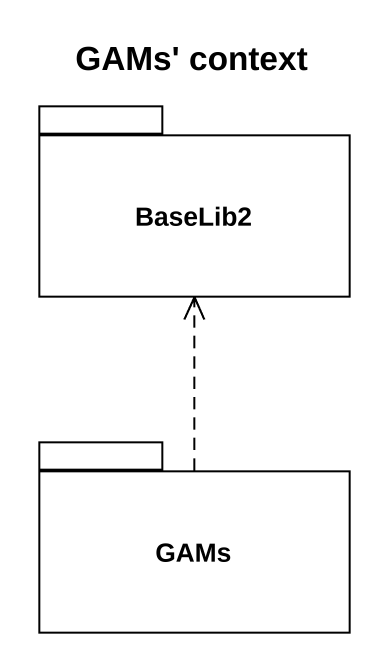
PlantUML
@startuml
title GAMs' context
package BaseLib2 {
}
package GAMs {
}
GAMs .up.> BaseLib2
@enduml
